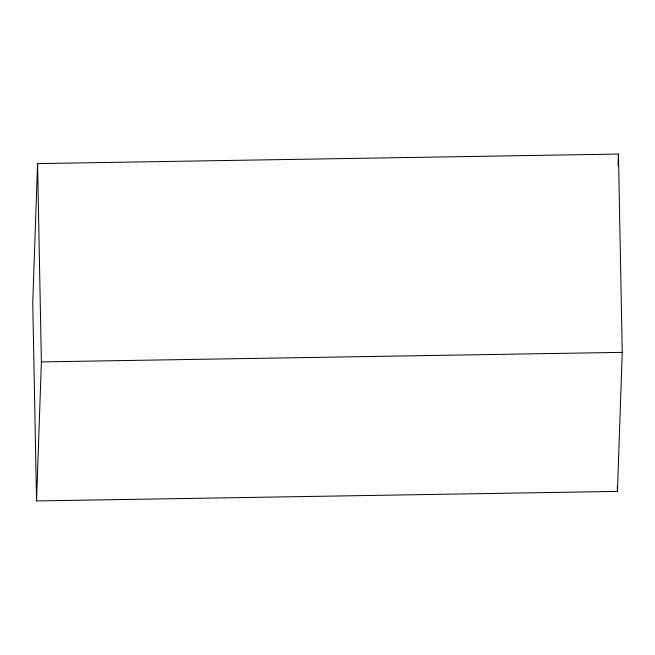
<?xml version="1.0" encoding="UTF-8"?>
<svg xmlns="http://www.w3.org/2000/svg" width="655" height="655" viewBox="0 0 655 655"><rect width="100%" height="100%" fill="white"/><g stroke="black" fill="none" stroke-linecap="round" stroke-linejoin="round"><path stroke-width="0.98" d="M37.572 163.603L32.75 302.643L36.557 500.944L617.428 491.397L622.25 352.357L618.443 154.056L37.572 163.603L41.38 361.904L36.557 500.944M618.05 165.297L618.443 154.056M41.38 361.904L622.25 352.357M617.329 486.288L617.428 491.397"/></g></svg>
